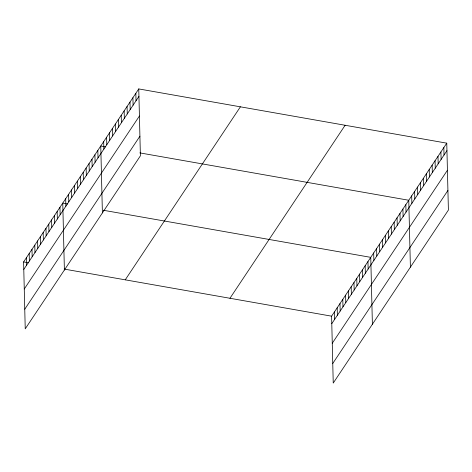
<?xml version="1.0" encoding="UTF-8"?>
<svg xmlns="http://www.w3.org/2000/svg" width="472" height="472" viewBox="0 0 472 472"><rect width="100%" height="100%" fill="white"/><g stroke="black" fill="none" stroke-linecap="round" stroke-linejoin="round"><path stroke-width="0.71" d="M138.762 88.925L140.396 155.825L25.234 328.837L23.6 261.936L138.762 88.925L446.766 143.163L448.4 210.064L333.238 383.075L331.604 316.175L446.766 143.163M23.783 269.412L138.945 96.394M24.261 289.023L139.423 116.012M24.756 309.225L139.918 136.213M125.239 279.831L240.401 106.82M229.958 298.274L345.126 125.263M331.786 323.65L446.949 150.633M332.264 343.262L447.426 170.244M332.76 363.464L447.922 190.452M105.734 146.892L100.76 146.019L102.395 212.919M139.854 152.898L408.764 200.258L410.398 267.158M67.732 203.987L62.758 203.113L64.393 270.013M103.268 210.246L370.756 257.352L372.39 324.252M23.6 261.936L28.574 262.81M64.115 269.07L331.604 316.175M443.839 147.553L444.022 155.028M440.919 151.943L441.102 159.418M437.992 156.338L438.175 163.813M435.072 160.728L435.255 168.203M432.146 165.123L432.328 172.593M429.225 169.513L429.408 176.988M426.299 173.903L426.481 181.378M423.378 178.298L423.561 185.767M420.452 182.688L420.635 190.163M417.531 187.077L417.714 194.552M414.611 191.473L414.788 198.948M411.684 195.862L411.867 203.338M405.837 204.647L406.02 212.123M402.917 209.037L403.1 216.512M399.99 213.432L400.173 220.908M397.07 217.822L397.253 225.297M394.144 222.212L394.327 229.687M391.223 226.607L391.406 234.082M388.297 230.997L388.48 238.472M385.376 235.392L385.559 242.862M382.45 239.782L382.633 247.257M379.529 244.172L379.712 251.647M376.603 248.567L376.786 256.042M373.682 252.957L373.865 260.432M367.959 261.553L368.142 269.028M365.163 265.754L365.346 273.229M362.366 269.954L362.549 277.43M359.57 274.155L359.752 281.631M356.773 278.356L356.956 285.831M353.976 282.557L354.159 290.032M351.18 286.764L351.363 294.233M348.383 290.964L348.566 298.44M345.587 295.165L345.769 302.641M342.79 299.366L342.973 306.841M339.993 303.567L340.176 311.042M337.197 307.768L337.38 315.243M334.4 311.974L334.583 319.444M135.842 93.314L136.024 100.79M132.915 97.704L133.098 105.179M129.995 102.1L130.178 109.575M127.068 106.489L127.251 113.964M124.148 110.885L124.331 118.354M121.221 115.274L121.404 122.749M118.301 119.664L118.484 127.139M115.374 124.059L115.557 131.535M112.454 128.449L112.637 135.924M109.528 132.839L109.71 140.314M106.607 137.234L106.79 144.709M103.681 141.624L103.864 149.099M97.834 150.409L98.017 157.884M94.913 154.798L95.096 162.274M91.987 159.194L92.17 166.669M89.066 163.583L89.249 171.059M86.14 167.979L86.323 175.448M83.219 172.368L83.402 179.844M80.293 176.758L80.476 184.233M77.373 181.154L77.555 188.623M74.446 185.543L74.629 193.018M71.526 189.933L71.709 197.408M68.599 194.328L68.782 201.804M65.679 198.718L65.862 206.193M59.956 207.314L60.139 214.79M57.159 211.515L57.342 218.99M54.363 215.716L54.545 223.191M51.566 219.917L51.749 227.392M48.769 224.117L48.952 231.593M45.973 228.324L46.156 235.793M43.176 232.525L43.359 240M40.38 236.726L40.562 244.201M37.583 240.927L37.766 248.402M34.786 245.127L34.969 252.603M31.99 249.328L32.173 256.803M29.193 253.529L29.376 261.004M26.397 257.736L26.579 265.205"/></g></svg>
